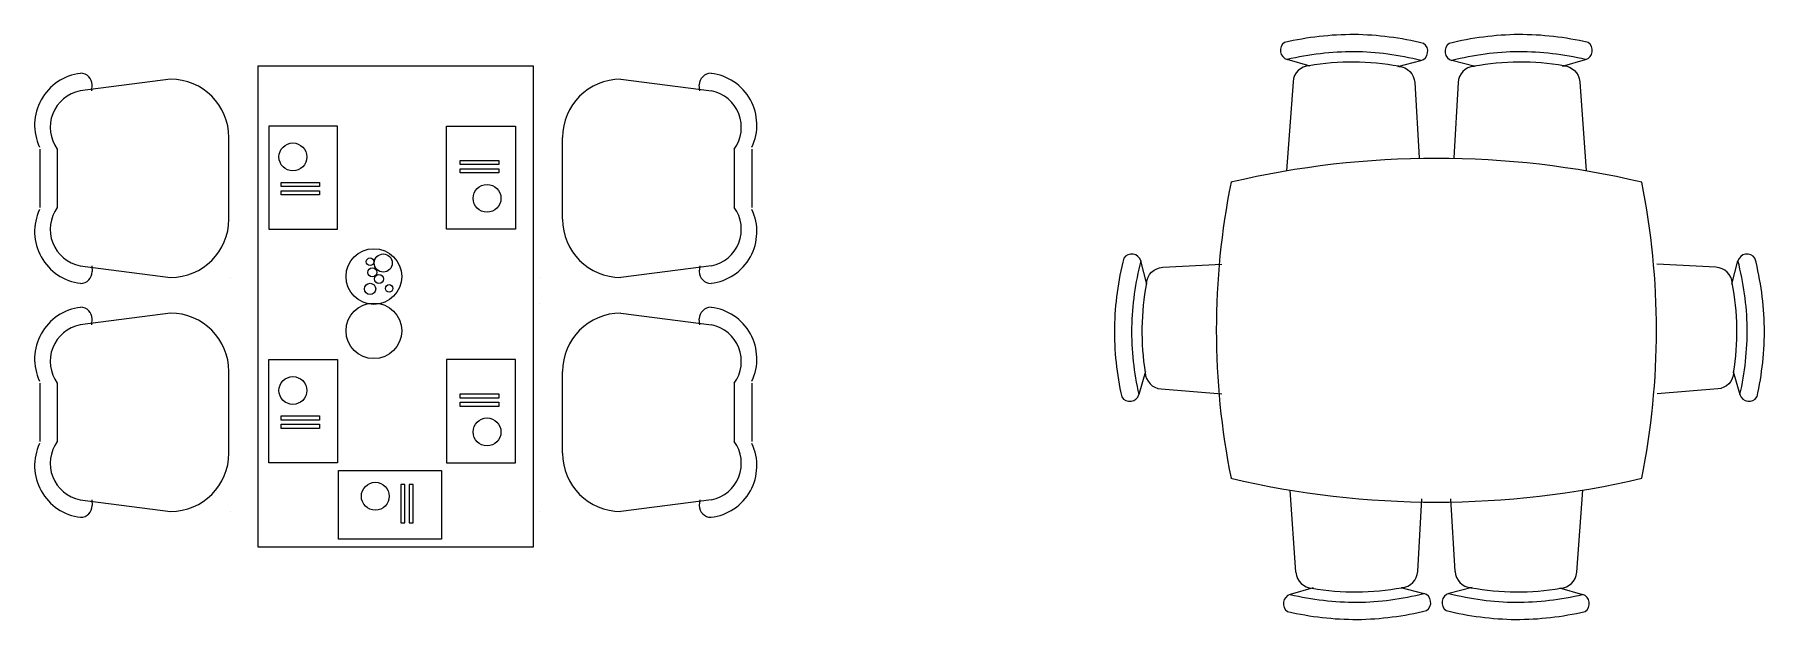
# Model space of a CAD drawing. Header units: inches. Extents: x 13 to 55.5, y 11.7 to 36.5.
# Drawn here: x 19.1 to 24.13, y 26.76 to 28.46 of the extents above; entities that cross this region are included whole.
import ezdxf

# ---------------------------------------------------------------- set-up
doc = ezdxf.new("R2010")
doc.units = ezdxf.units.IN
doc.header["$MEASUREMENT"] = 0
doc.layers.add('02', color=2, linetype='Continuous')

msp = doc.modelspace()

# ---------------------------------------------------------------- linework, layer by layer
at = {"layer": '02'}
for p, q in [((22.805, 28.3679), (22.7376, 28.3867)), ((23.0592, 28.366), (23.1268, 28.3838)), ((23.2843, 28.366), (23.2166, 28.3838)), ((23.5384, 28.3679), (23.6058, 28.3867)), ((19.4907, 28.3296), (19.2276, 28.2957)), ((20.8005, 28.3296), (21.0637, 28.2957)), ((19.2615, 28.2957), (19.2628, 28.3127)), ((21.0297, 28.2957), (21.0284, 28.3127)), ((19.1104, 28.1259), (19.1104, 27.9565)), ((19.1614, 28.1259), (19.1614, 27.9565)), ((19.6605, 27.9225), (19.6605, 28.1598)), ((20.6308, 27.9225), (20.6308, 28.1598)), ((21.1299, 28.1259), (21.1299, 27.9565)), ((21.1808, 28.1259), (21.1808, 27.9565)), ((19.2276, 27.7867), (19.4907, 27.7528)), ((19.2615, 27.7867), (19.2628, 27.7697)), ((21.0637, 27.7867), (20.8005, 27.7528)), ((21.0297, 27.7867), (21.0284, 27.7697)), ((22.3296, 27.7333), (22.3123, 27.8011)), ((24.0313, 27.7333), (24.0487, 27.8011)), ((19.2289, 27.7358), (19.2289, 27.7358)), ((19.6649, 27.7528), (19.6649, 27.7528)), ((20.5651, 27.7528), (20.5651, 27.7528)), ((21.0624, 27.7358), (21.0624, 27.7358)), ((20.5651, 27.6771), (20.5651, 27.6771)), ((19.4907, 27.6489), (19.2276, 27.615)), ((19.2615, 27.615), (19.2628, 27.632)), ((20.8005, 27.6489), (21.0637, 27.615)), ((21.0297, 27.615), (21.0284, 27.632)), ((19.6605, 27.2419), (19.6605, 27.4792)), ((20.6308, 27.2419), (20.6308, 27.4792)), ((22.3259, 27.4792), (22.3066, 27.412)), ((24.035, 27.4792), (24.0543, 27.412)), ((19.1104, 27.4452), (19.1104, 27.2758)), ((19.1614, 27.4452), (19.1614, 27.2758)), ((21.1299, 27.4452), (21.1299, 27.2758)), ((21.1808, 27.4452), (21.1808, 27.2758)), ((22.7635, 26.8951), (22.7461, 27.1344)), ((23.58, 26.8951), (23.5973, 27.1344)), ((19.2276, 27.1061), (19.4907, 27.0721)), ((19.2615, 27.1061), (19.2628, 27.0891)), ((19.6649, 27.0721), (19.6649, 27.0721)), ((20.5651, 27.0721), (20.5651, 27.0721)), ((21.0637, 27.1061), (20.8005, 27.0721)), ((21.0297, 27.1061), (21.0284, 27.0891)), ((23.1174, 26.8976), (23.1296, 27.109)), ((23.226, 26.8976), (23.2138, 27.109)), ((19.2289, 27.0551), (19.2289, 27.0551)), ((21.0624, 27.0551), (21.0624, 27.0551)), ((22.8137, 26.8496), (22.7463, 26.8307)), ((23.0679, 26.8514), (23.1355, 26.8336)), ((23.2756, 26.8514), (23.2079, 26.8336)), ((23.5297, 26.8496), (23.5971, 26.8307))]:
    msp.add_line(p, q, dxfattribs=at)
for points in [[(19.7456, 28.3684), (20.5456, 28.3684), (20.5456, 26.9687), (19.7456, 26.9687)], [(19.7764, 27.8933), (19.9764, 27.8933), (19.9764, 28.1933), (19.7764, 28.1933)], [(20.4937, 27.8933), (20.2937, 27.8933), (20.2937, 28.1933), (20.4937, 28.1933)], [(20.4453, 28.0814), (20.3333, 28.0814), (20.3333, 28.0935), (20.4453, 28.0935)], [(20.4453, 28.0571), (20.3333, 28.0571), (20.3333, 28.0692), (20.4453, 28.0692)], [(19.8123, 28.0295), (19.9243, 28.0295), (19.9243, 28.0174), (19.8123, 28.0174)], [(19.8123, 28.0051), (19.9243, 28.0051), (19.9243, 27.9931), (19.8123, 27.9931)], [(19.7764, 27.5137), (19.9764, 27.5137), (19.9764, 27.2137), (19.7764, 27.2137)], [(20.4937, 27.5137), (20.2937, 27.5137), (20.2937, 27.2137), (20.4937, 27.2137)], [(20.4453, 27.4019), (20.3333, 27.4019), (20.3333, 27.414), (20.4453, 27.414)], [(20.4453, 27.3776), (20.3333, 27.3776), (20.3333, 27.3896), (20.4453, 27.3896)], [(19.8123, 27.3499), (19.9243, 27.3499), (19.9243, 27.3378), (19.8123, 27.3378)], [(19.8123, 27.3256), (19.9243, 27.3256), (19.9243, 27.3135), (19.8123, 27.3135)], [(19.9788, 26.9916), (19.9788, 27.1916), (20.2788, 27.1916), (20.2788, 26.9916)], [(20.1603, 27.1506), (20.1603, 27.0386), (20.1724, 27.0386), (20.1724, 27.1506)], [(20.1847, 27.1506), (20.1847, 27.0386), (20.1967, 27.0386), (20.1967, 27.1506)]]:
    msp.add_lwpolyline(points, close=True, dxfattribs=at)
for points in [[(22.8021, 28.3687, 0.378464), (22.7548, 28.3223), (22.7359, 28.0625, 0.433401)], [(23.0621, 28.3668, -0.378464), (23.1087, 28.3198), (23.1214, 28.1003, -0.433401)], [(23.2813, 28.3668, 0.378464), (23.2347, 28.3198), (23.222, 28.1003, 0.433401)], [(23.5414, 28.3687, -0.378464), (23.5887, 28.3223), (23.6075, 28.0625, -0.433401)], [(22.3288, 27.7363, -0.378464), (22.3762, 27.7826), (22.5478, 27.7912, -0.433401)], [(24.0321, 27.7363, 0.378464), (23.9848, 27.7826), (23.8132, 27.7912, 0.433401)], [(22.3251, 27.4763, 0.378464), (22.371, 27.4286), (22.5474, 27.4146, 0.433401)], [(24.0359, 27.4763, -0.378464), (23.9899, 27.4286), (23.8135, 27.4146, -0.433401)]]:
    msp.add_lwpolyline(points, format="xyb", dxfattribs=at)
for centre, radius in [((19.8465, 28.1035), 0.0405), ((20.4111, 27.983), 0.0405), ((20.082, 27.7555), 0.0809), ((20.1093, 27.7947), 0.0264), ((20.0711, 27.7987), 0.011), ((20.0775, 27.7676), 0.0132), ((20.0709, 27.7194), 0.0165), ((20.0967, 27.7484), 0.0132), ((20.1265, 27.721), 0.011), ((20.082, 27.5976), 0.0809), ((19.8465, 27.424), 0.0405), ((20.4111, 27.3035), 0.0405), ((20.0862, 27.1164), 0.0405)]:
    msp.add_circle(centre, radius, dxfattribs=at)
for centre, radius, start, end in [((22.7459, 28.4132), 0.0278, 123.7753, 252.778), ((22.9312, 27.5702), 0.8891, 89.9015, 103.0537), ((22.9213, 27.5703), 0.8891, 76.1129, 89.2651), ((23.1189, 28.4105), 0.0278, 286.3886, 55.3913), ((23.2245, 28.4105), 0.0278, 124.6087, 253.6114), ((23.4221, 27.5703), 0.8891, 90.7349, 103.8871), ((23.4122, 27.5702), 0.8891, 76.9463, 90.0985), ((23.5976, 28.4132), 0.0278, 287.222, 56.2247), ((22.9312, 27.5702), 0.8391, 89.9205, 103.3391), ((22.9312, 27.5702), 0.8091, 89.933, 99.2268), ((22.9213, 27.5703), 0.8091, 79.9398, 89.2336), ((22.9213, 27.5703), 0.8391, 75.8275, 89.2461), ((23.4221, 27.5703), 0.8391, 90.7539, 104.1725), ((23.4221, 27.5703), 0.8091, 90.7664, 100.0602), ((23.4122, 27.5702), 0.8391, 76.6609, 90.0795), ((23.4122, 27.5702), 0.8091, 80.7732, 90.067), ((19.2466, 28.1965), 0.1511, 96.7351, 205.2317), ((19.2289, 28.3127), 0.034, 0, 90), ((19.4907, 28.1598), 0.1698, 0, 90), ((20.8005, 28.1598), 0.1698, 90, 180), ((21.0624, 28.3127), 0.034, 90, 180), ((21.0447, 28.1965), 0.1511, 334.7683, 83.2649), ((19.2491, 28.1895), 0.1083, 101.4472, 215.9413), ((21.0422, 28.1895), 0.1083, 324.0587, 78.5528), ((23.1717, 25.4993), 2.6, 76.7189, 103.2811), ((24.7227, 27.5993), 2.1909, 168.6692, 191.3308), ((21.6208, 27.5993), 2.1909, 348.6692, 11.3308), ((19.2466, 27.8859), 0.1511, 154.7683, 263.2649), ((19.2491, 27.8929), 0.1083, 144.0587, 258.5528), ((19.4907, 27.9225), 0.1698, 270, 0), ((20.8005, 27.9225), 0.1698, 180, 270), ((21.0447, 27.8859), 0.1511, 276.7351, 25.2317), ((21.0422, 27.8929), 0.1083, 281.4472, 35.9413), ((22.2855, 27.7934), 0.0278, 15.9719, 144.9746), ((24.0754, 27.7934), 0.0278, 35.0254, 164.0281), ((19.2289, 27.7697), 0.034, 270, 0), ((21.0624, 27.7697), 0.034, 180, 270), ((23.1243, 27.5897), 0.8891, 165.6962, 178.8484), ((23.1243, 27.5897), 0.8391, 165.4108, 178.8294), ((23.2367, 27.5897), 0.8391, 1.1706, 14.5892), ((23.2367, 27.5897), 0.8891, 1.1516, 14.3038), ((23.1243, 27.5897), 0.8091, 169.5231, 178.8169), ((23.2367, 27.5897), 0.8091, 1.1831, 10.4769), ((19.2466, 27.5158), 0.1511, 96.7351, 205.2317), ((19.2289, 27.632), 0.034, 0, 90), ((21.0624, 27.632), 0.034, 90, 180), ((21.0447, 27.5158), 0.1511, 334.7683, 83.2649), ((19.4907, 27.4792), 0.1698, 0, 90), ((20.8005, 27.4792), 0.1698, 90, 180), ((19.2491, 27.5088), 0.1083, 101.4472, 215.9413), ((21.0422, 27.5088), 0.1083, 324.0587, 78.5528), ((23.1244, 27.5996), 0.8891, 179.4848, 192.637), ((23.1244, 27.5996), 0.8391, 179.5038, 192.9224), ((23.1244, 27.5996), 0.8091, 179.5163, 188.8101), ((23.2365, 27.5996), 0.8091, 351.1899, 0.4837), ((23.2365, 27.5996), 0.8391, 347.0776, 0.4962), ((23.2365, 27.5996), 0.8891, 347.363, 0.5152), ((22.2801, 27.4204), 0.0278, 213.3586, 342.3613), ((24.0808, 27.4204), 0.0278, 197.6387, 326.6414), ((19.2466, 27.2052), 0.1511, 154.7683, 263.2649), ((19.2491, 27.2122), 0.1083, 144.0587, 258.5528), ((21.0447, 27.2052), 0.1511, 276.7351, 25.2317), ((21.0422, 27.2122), 0.1083, 281.4472, 35.9413), ((19.4907, 27.2419), 0.1698, 270, 0), ((20.8005, 27.2419), 0.1698, 180, 270), ((23.1717, 29.6993), 2.6, 256.7189, 283.2811), ((19.2289, 27.0891), 0.034, 270, 0), ((21.0624, 27.0891), 0.034, 180, 270), ((22.8133, 26.8987), 0.05, 184.1445, 267.0638), ((23.0675, 26.9005), 0.05, 273.7696, 356.6889), ((23.2759, 26.9005), 0.05, 183.3111, 266.2304), ((23.5301, 26.8987), 0.05, 272.9362, 355.8555), ((22.7546, 26.8042), 0.0278, 107.222, 236.2247), ((22.9399, 27.6472), 0.8391, 256.6609, 270.0795), ((22.9399, 27.6472), 0.8091, 260.7732, 270.067), ((22.93, 27.6471), 0.8091, 270.7664, 280.0602), ((22.93, 27.6471), 0.8391, 270.7539, 284.1725), ((23.1276, 26.8069), 0.0278, 304.6087, 73.6114), ((23.2158, 26.8069), 0.0278, 106.3886, 235.3913), ((23.4134, 27.6471), 0.8391, 255.8275, 269.2461), ((23.4134, 27.6471), 0.8091, 259.9398, 269.2336), ((23.4035, 27.6472), 0.8391, 269.9205, 283.3391), ((23.4035, 27.6472), 0.8091, 269.933, 279.2268), ((23.5889, 26.8042), 0.0278, 303.7753, 72.778), ((22.9399, 27.6472), 0.8891, 256.9463, 270.0985), ((22.93, 27.6471), 0.8891, 270.7349, 283.8871), ((23.4134, 27.6471), 0.8891, 256.1129, 269.2651), ((23.4035, 27.6472), 0.8891, 269.9015, 283.0537)]:
    msp.add_arc(centre, radius, start, end, dxfattribs=at)

doc.saveas('drawing.dxf')
